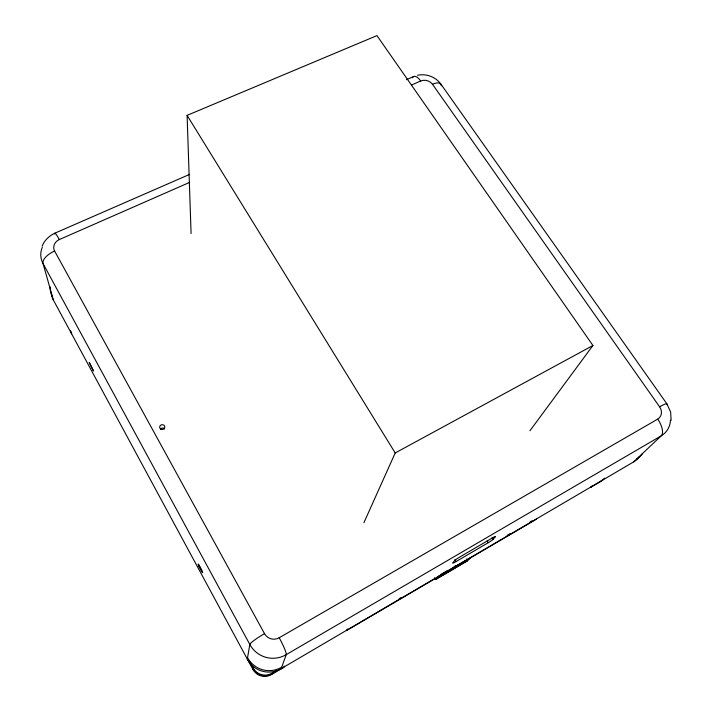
<?xml version="1.0" encoding="UTF-8"?>
<svg xmlns="http://www.w3.org/2000/svg" width="712" height="712" viewBox="0 0 712 712"><rect width="100%" height="100%" fill="white"/><g stroke="black" fill="none" stroke-linecap="round" stroke-linejoin="round"><path stroke-width="1.07" d="M671.122 420.356L670.633 411.981L666.877 403.811L440.906 84.15M284.257 666.049L283.759 667.402L271.628 674.522A14.169 13.768 -74.2 0 1 252.822 669.262L253.107 667.918L249.93 662.053M451.987 568.265L451.497 570.223L435.459 579.568L434.436 577.717M271.628 674.522L272.046 673.214L276.745 670.455M42.275 247.349A24.341 21.057 -7.9 0 0 43.023 263.511L249.832 644.485L247.278 659.187A25.329 24.751 -74 0 0 281.187 668.666L286.224 654.648L661.226 435.824A24.377 21.102 38.7 0 0 670.473 420.116M42.168 246.21C44.313 240.327 49.19 235.877 54.753 233.233L189.695 174.351M363.903 522.724L395.213 452.957L592.927 345.498L376.951 35.6L187.105 115.371L191.083 233.545M347.438 628.999L346.513 630.583L435.344 578.464M529.915 430.778L592.927 345.498M435.459 579.568L437.382 577.005L470.134 558.083L467.446 560.807L436.607 578.785L438.067 576.782L468.914 558.653L466.805 561.047L451.497 570.223L449.45 569.751M493.274 539.189L495.356 536.803A4.895 0.481 -32.2 0 0 492.384 537.961L459.605 557.122A4.948 0.49 -32 0 0 454.576 560.656L452.77 562.889A4.904 0.481 -32 0 0 455.938 561.617L488.272 542.695A4.859 0.472 -32.1 0 0 493.274 539.189L492.108 537.337M592.624 485.459L590.809 487.257L600.866 481.357A12.807 11.392 41.3 0 0 603.331 479.336M600.866 481.357L602.103 480.146A12.852 11.428 41.2 0 0 604.568 478.126M281.187 668.666L633.716 461.857L661.226 435.824A14.56 6.595 57.6 0 0 657.71 419.119A9.861 8.508 38.5 0 0 659.615 406.828L432.495 84.274A8.678 7.129 15.4 0 0 420.703 80.99A13.039 5.376 67.6 0 0 412.426 77.759M399.076 598.721L400.99 597.599M507.14 535.353L510.006 533.671M530.084 521.896L531.998 520.775M440.657 574.575L447.367 570.641M454.078 566.699L455.992 565.577M468.772 558.858L536.59 519.066M189.641 182.379L59.354 239.552A9.843 8.491 -7.7 0 0 54.61 251.025L264.526 633.662A10.929 10.742 -73.6 0 0 279.202 637.756L657.71 419.119M411.545 85.004L420.703 80.99M406.481 79.673L413.61 76.558M417.499 75.267C425.954 73.416 435.397 76.682 440.55 83.722M487.115 540.844L488.272 542.695M187.105 115.371L395.213 452.957M454.781 559.739L455.938 561.617M51.264 292.801A22.846 20.043 -9.1 0 0 53.373 300.063L252.822 669.262M466.591 558.964L467.446 560.807M53.373 300.063L43.023 263.511A14.543 6.622 -26.4 0 1 54.61 251.025M71.236 332.112L71.565 333.367M71.618 333.581L71.681 333.786A12.798 11.374 -10.5 0 1 70.621 330.795M639.287 456.73A22.882 20.078 39.8 0 1 633.716 461.857M642.206 453.971A23.033 20.185 39.7 0 1 636.599 459.124M52.288 296.228A23.007 20.15 -8.9 0 1 50.151 286.9M281.712 667.206A25.507 24.938 -74 0 1 247.545 657.657M279.202 637.756A16.269 1.976 62 0 1 286.224 654.648A27.02 26.54 -73.7 0 1 249.832 644.485A16.269 2.029 -30.7 0 1 264.526 633.662M54.637 234.043A14.4 1.566 64.4 0 1 59.354 239.552M659.615 406.828A14.418 1.62 -33.2 0 1 666.566 404.567M432.495 84.274A13.039 5.411 -36.5 0 1 441.307 85.796M160.556 429.06A2.554 2.376 -11.4 0 1 164.641 428.891M271.842 673.864A14.213 13.813 -74.2 0 1 252.965 668.595M272.046 673.214A14.258 13.857 -74.2 0 1 253.107 667.918M89.267 362.524L93.423 370.836L89.267 362.524M198.746 566.022A4.966 0.472 62.7 0 0 202.617 572.768A4.966 0.472 62.7 0 0 199.787 566.271A4.966 0.472 62.7 0 0 198.746 566.022M161.17 429.309A2.572 2.394 -11.1 0 0 164.792 426.8A2.572 2.394 -11.1 0 0 160.752 425.171A2.572 2.394 -11.1 0 0 161.17 429.309"/></g></svg>
